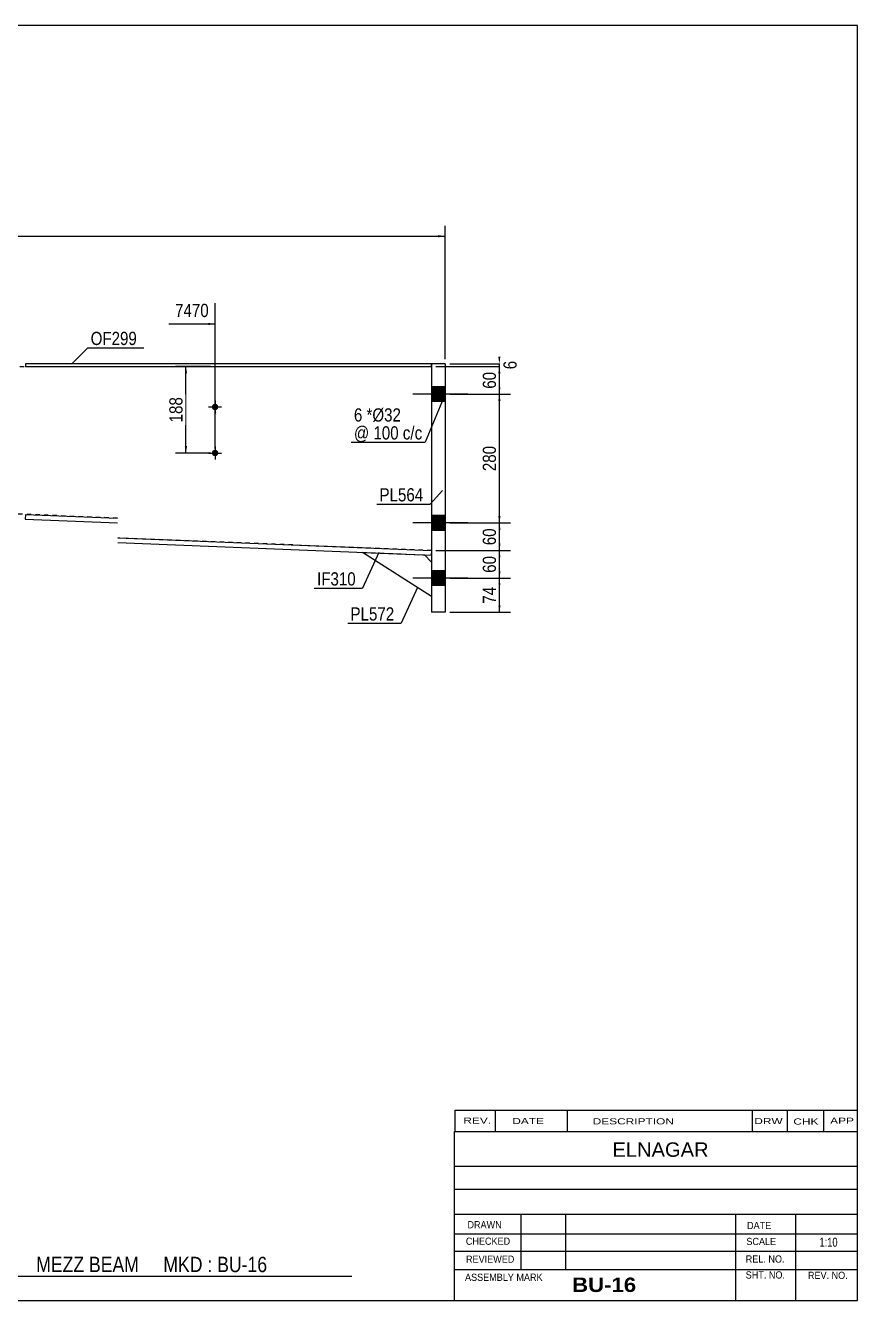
# Model space of a CAD drawing. Header units: millimetres. Extents: x -64 to 338, y -183 to 94.
# Drawn here: x 157.4 to 338.1, y -182.9 to 94.1 of the extents above; entities that cross this region are included whole.
import ezdxf

# ---------------------------------------------------------------- set-up
doc = ezdxf.new("R2010")
doc.units = ezdxf.units.MM
doc.linetypes.add('DXK_LINE_DOT1', pattern=[1.8814, 0.9407, -0.9407])
doc.styles.add('Arial', font='ARIAL.TTF', dxfattribs={"height": 0.2})
doc.styles.add('Arial Bold', font='ARIALBD.TTF', dxfattribs={"height": 0.2})
doc.styles.add('Arial Narrow', font='ARIALN.TTF', dxfattribs={"height": 0.2})

# ---------------------------------------------------------------- blocks, each defined once
blk = doc.blocks.new('Unknown-624483085-1954')
at = {"color": 5, "linetype": 'Continuous'}
for p, q in [((338.15, 94.08), (-61.85, 94.08)), ((-61.85, 94.08), (-61.85, -182.92)), ((338.15, -182.92), (338.15, 94.08)), ((-61.85, -182.92), (338.15, -182.92))]:
    blk.add_line(p, q, dxfattribs=at)
at = {"color": 174, "linetype": 'Continuous', "style": 'Arial'}
blk.add_text('Tekla structures', height=1.9102, rotation=90, dxfattribs=at).set_placement((-62.35, -182.42))
blk = doc.blocks.new('Bolt-624483085-2878 - 1214')
at = {"linetype": 'Continuous'}
for points in [[(245.55, 15.6), (245.55, 12.4), (248.55, 12.4), (248.55, 15.6)], [(245.55, 15.6), (245.55, 12.4), (248.55, 12.4), (248.55, 15.6)], [(245.55, -12.4), (245.55, -15.6), (248.55, -15.6), (248.55, -12.4)], [(245.55, -12.4), (245.55, -15.6), (248.55, -15.6), (248.55, -12.4)], [(245.55, -24.4), (245.55, -27.6), (248.55, -27.6), (248.55, -24.4)], [(245.55, -24.4), (245.55, -27.6), (248.55, -27.6), (248.55, -24.4)]]:
    blk.add_hatch(color=3, dxfattribs=at).paths.add_polyline_path(points)
at = {"color": 3, "linetype": 'Continuous'}
for p, q in [((253.45, 14), (241.55, 14)), ((253.45, 14), (241.55, 14)), ((248.55, 15.6), (245.55, 15.6)), ((248.55, 15.6), (245.55, 15.6)), ((248.55, 12.4), (245.55, 12.4)), ((248.55, 12.4), (245.55, 12.4)), ((248.55, -12.4), (245.55, -12.4)), ((248.55, -12.4), (245.55, -12.4)), ((253.45, -14), (241.55, -14)), ((253.45, -14), (241.55, -14)), ((248.55, -15.6), (245.55, -15.6)), ((248.55, -15.6), (245.55, -15.6)), ((248.55, -24.4), (245.55, -24.4)), ((248.55, -24.4), (245.55, -24.4)), ((253.45, -26), (241.55, -26)), ((253.45, -26), (241.55, -26)), ((248.55, -27.6), (245.55, -27.6)), ((248.55, -27.6), (245.55, -27.6))]:
    blk.add_line(p, q, dxfattribs=at)
blk = doc.blocks.new('Part-624483085-2855 - 1214')
at = {"color": 2, "linetype": 'Continuous'}
for p, q in [((157.35, 20.6), (157.35, 20)), ((177.35, 20.6), (157.35, 20.6)), ((157.35, 20), (177.35, 20)), ((245.55, 20.6), (177.45, 20.6)), ((177.45, 20), (245.55, 20)), ((245.55, 20), (245.55, 20.6))]:
    blk.add_line(p, q, dxfattribs=at)
blk = doc.blocks.new('Part-624483085-2857 - 1214')
at = {"color": 2, "linetype": 'Continuous'}
blk.add_line((111.15, -5), (111.15, 20), dxfattribs=at)
at = {"color": 7, "linetype": 'DXK_LINE_DOT1'}
for p, q in [((111.15, 20), (137.21, 20)), ((137.31, 20), (177.35, 20)), ((177.45, 20), (245.55, 20)), ((245.55, 20), (245.55, -20)), ((137.21, -6.05), (111.15, -5)), ((177.35, -12.94), (137.31, -11.33)), ((245.55, -20), (177.45, -17.25))]:
    blk.add_line(p, q, dxfattribs=at)
blk = doc.blocks.new('Part-624483085-2859 - 1214')
at = {"color": 2, "linetype": 'Continuous'}
for p, q in [((157.35, -12.14), (157.31, -13.14)), ((157.31, -13.14), (177.35, -13.94)), ((157.35, -12.14), (177.35, -12.94)), ((177.45, -17.25), (245.55, -20)), ((177.45, -18.25), (245.51, -21)), ((245.55, -20), (245.51, -21))]:
    blk.add_line(p, q, dxfattribs=at)
blk = doc.blocks.new('Part-624483085-2861 - 1214')
at = {"color": 2, "linetype": 'Continuous'}
for p, q in [((248.55, 20.6), (245.55, 20.6)), ((245.55, 20.6), (245.55, -33.4)), ((248.55, 20.6), (248.55, -33.4)), ((248.55, -33.4), (245.55, -33.4))]:
    blk.add_line(p, q, dxfattribs=at)
blk = doc.blocks.new('Part-624483085-2864 - 1214')
at = {"color": 2, "linetype": 'Continuous'}
for p, q in [((245.55, -30), (230.56, -20.4)), ((244.05, -20.94), (245.55, -22.5))]:
    blk.add_line(p, q, dxfattribs=at)
at = {"color": 7, "linetype": 'DXK_LINE_DOT1'}
for p, q in [((230.56, -20.4), (244.05, -20.94)), ((245.55, -22.5), (245.55, -30))]:
    blk.add_line(p, q, dxfattribs=at)
blk = doc.blocks.new('Bolt-624483085-2877 - 1214')
at = {"linetype": 'Continuous'}
for points in [[(198.55, 11.9), (198.69, 11.89), (198.83, 11.84), (198.96, 11.77), (199.07, 11.67), (199.15, 11.55), (199.21, 11.42), (199.24, 11.27), (199.24, 11.13), (199.21, 10.98), (199.15, 10.85), (199.07, 10.73), (198.96, 10.63), (198.83, 10.56), (198.69, 10.52), (198.55, 10.5), (198.4, 10.52), (198.26, 10.56), (198.14, 10.63), (198.03, 10.73), (197.94, 10.85), (197.88, 10.98), (197.85, 11.13), (197.85, 11.27), (197.88, 11.42), (197.94, 11.55), (198.03, 11.67), (198.14, 11.77), (198.26, 11.84), (198.4, 11.89)], [(198.55, 1.9), (198.69, 1.89), (198.83, 1.84), (198.96, 1.77), (199.07, 1.67), (199.15, 1.55), (199.21, 1.42), (199.24, 1.27), (199.24, 1.13), (199.21, 0.98), (199.15, 0.85), (199.07, 0.73), (198.96, 0.63), (198.83, 0.56), (198.69, 0.52), (198.55, 0.5), (198.4, 0.52), (198.26, 0.56), (198.14, 0.63), (198.03, 0.73), (197.94, 0.85), (197.88, 0.98), (197.85, 1.13), (197.85, 1.27), (197.88, 1.42), (197.94, 1.55), (198.03, 1.67), (198.14, 1.77), (198.26, 1.84), (198.4, 1.89)]]:
    blk.add_hatch(color=3, dxfattribs=at).paths.add_polyline_path(points)
at = {"color": 3, "linetype": 'Continuous'}
for p, q in [((197.15, 11.2), (199.95, 11.2)), ((198.55, 12.6), (198.55, 9.8)), ((197.15, 1.2), (199.95, 1.2)), ((198.55, 2.6), (198.55, -0.2))]:
    blk.add_line(p, q, dxfattribs=at)
blk = doc.blocks.new('StraightDimension-624483085-3448 - 1214')
at = {"linetype": 'Continuous'}
for points in [[(260.08, 18.5), (260.33, 20), (260.58, 18.5)], [(260.58, 15.5), (260.33, 14), (260.08, 15.5)]]:
    blk.add_hatch(color=7, dxfattribs=at).paths.add_polyline_path(points)
at = {"color": 7, "linetype": 'Continuous'}
for p, q in [((246.55, 20), (262.73, 20)), ((260.33, 14), (260.33, 20)), ((249.55, 14), (262.73, 14))]:
    blk.add_line(p, q, dxfattribs=at)
at = {"color": 0}
blk.add_wipeout([(260.18, 19.43), (255.98, 19.43), (255.98, 14.57), (260.18, 14.57)], dxfattribs=at)
at = {"color": 3, "style": 'Arial Narrow'}
blk.add_text('60', height=2.863, rotation=90.0002, dxfattribs=at).set_placement((259.58, 15.17))
blk = doc.blocks.new('StraightDimension-624483085-3589 - 1214')
at = {"linetype": 'Continuous'}
for points in [[(-1.5, 48.05), (-3, 48.3), (-1.5, 48.55)], [(247.05, 48.55), (248.55, 48.3), (247.05, 48.05)]]:
    blk.add_hatch(color=7, dxfattribs=at).paths.add_polyline_path(points)
at = {"color": 7, "linetype": 'Continuous'}
for p, q in [((-3, 21.6), (-3, 50.55)), ((248.55, 21.6), (248.55, 50.55)), ((-3, 48.3), (248.55, 48.3))]:
    blk.add_line(p, q, dxfattribs=at)
at = {"color": 0}
blk.add_wipeout([(127.03, 48.45), (127.03, 52.65), (118.52, 52.65), (118.52, 48.45)], dxfattribs=at)
at = {"color": 3, "style": 'Arial Narrow'}
blk.add_text('8000', height=2.863, dxfattribs=at).set_placement((119.12, 49.05))
blk = doc.blocks.new('StraightDimension-624483085-3452 - 1214')
at = {"linetype": 'Continuous'}
for points in [[(260.08, -27.5), (260.33, -26), (260.58, -27.5)], [(260.58, -31.9), (260.33, -33.4), (260.08, -31.9)]]:
    blk.add_hatch(color=7, dxfattribs=at).paths.add_polyline_path(points)
at = {"color": 7, "linetype": 'Continuous'}
for p, q in [((249.55, -26), (262.73, -26)), ((260.33, -33.4), (260.33, -26)), ((249.55, -33.4), (262.73, -33.4))]:
    blk.add_line(p, q, dxfattribs=at)
at = {"color": 0}
blk.add_wipeout([(260.18, -27.27), (255.98, -27.27), (255.98, -32.13), (260.18, -32.13)], dxfattribs=at)
at = {"color": 3, "style": 'Arial Narrow'}
blk.add_text('74', height=2.863, rotation=90.0002, dxfattribs=at).set_placement((259.58, -31.53))
blk = doc.blocks.new('StraightDimension-624483085-4113 - 1214')
at = {"linetype": 'Continuous'}
blk.add_hatch(color=7, dxfattribs=at).paths.add_polyline_path([(197.05, 29.49), (198.55, 29.24), (197.05, 28.99)])
at = {"color": 7, "linetype": 'Continuous'}
for p, q in [((198.55, 2.2), (198.55, 33.74)), ((188.48, 29.24), (198.55, 29.24))]:
    blk.add_line(p, q, dxfattribs=at)
at = {"color": 0}
blk.add_wipeout([(197.77, 30.14), (197.77, 34.34), (189.26, 34.34), (189.26, 30.14)], dxfattribs=at)
at = {"color": 3, "style": 'Arial Narrow'}
blk.add_text('7470', height=2.863, dxfattribs=at).set_placement((189.86, 30.74))
blk = doc.blocks.new('StraightDimension-624483085-3511 - 1214')
at = {"linetype": 'Continuous'}
for points in [[(191.97, 18.5), (192.22, 20), (192.47, 18.5)], [(192.47, 2.7), (192.22, 1.2), (191.97, 2.7)]]:
    blk.add_hatch(color=7, dxfattribs=at).paths.add_polyline_path(points)
at = {"color": 7, "linetype": 'Continuous'}
for p, q in [((197.55, 20), (189.97, 20)), ((192.22, 1.2), (192.22, 20)), ((197.55, 1.2), (189.97, 1.2))]:
    blk.add_line(p, q, dxfattribs=at)
at = {"color": 0}
blk.add_wipeout([(192.07, 13.94), (187.87, 13.94), (187.87, 7.26), (192.07, 7.26)], dxfattribs=at)
at = {"color": 3, "style": 'Arial Narrow'}
blk.add_text('188', height=2.863, rotation=90.0002, dxfattribs=at).set_placement((191.47, 7.86))
blk = doc.blocks.new('StraightDimension-624483085-3447 - 1214')
at = {"linetype": 'Continuous'}
for points in [[(260.58, 22.1), (260.33, 20.6), (260.08, 22.1)], [(260.08, 18.5), (260.33, 20), (260.58, 18.5)]]:
    blk.add_hatch(color=7, dxfattribs=at).paths.add_polyline_path(points)
at = {"color": 7, "linetype": 'Continuous'}
for p, q in [((246.55, 20), (262.58, 20)), ((249.55, 20.6), (262.58, 20.6)), ((260.33, 20), (260.33, 20.6))]:
    blk.add_line(p, q, dxfattribs=at)
at = {"color": 0}
blk.add_wipeout([(264.68, 21.81), (260.48, 21.81), (260.48, 18.79), (264.68, 18.79)], dxfattribs=at)
at = {"color": 3, "style": 'Arial Narrow'}
blk.add_text('6', height=2.86, rotation=90.0002, dxfattribs=at).set_placement((264.08, 19.39))
blk = doc.blocks.new('StraightDimension-624483085-3449 - 1214')
at = {"linetype": 'Continuous'}
for points in [[(260.08, 12.5), (260.33, 14), (260.58, 12.5)], [(260.58, -12.5), (260.33, -14), (260.08, -12.5)]]:
    blk.add_hatch(color=7, dxfattribs=at).paths.add_polyline_path(points)
at = {"color": 7, "linetype": 'Continuous'}
for p, q in [((249.55, 14), (262.73, 14)), ((260.33, -14), (260.33, 14)), ((249.55, -14), (262.73, -14))]:
    blk.add_line(p, q, dxfattribs=at)
at = {"color": 0}
blk.add_wipeout([(260.18, 3.34), (255.98, 3.34), (255.98, -3.34), (260.18, -3.34)], dxfattribs=at)
at = {"color": 3, "style": 'Arial Narrow'}
blk.add_text('280', height=2.863, rotation=90.0002, dxfattribs=at).set_placement((259.58, -2.74))
blk = doc.blocks.new('StraightDimension-624483085-3450 - 1214')
at = {"linetype": 'Continuous'}
for points in [[(260.08, -15.5), (260.33, -14), (260.58, -15.5)], [(260.58, -18.5), (260.33, -20), (260.08, -18.5)]]:
    blk.add_hatch(color=7, dxfattribs=at).paths.add_polyline_path(points)
at = {"color": 7, "linetype": 'Continuous'}
for p, q in [((249.55, -14), (262.73, -14)), ((260.33, -20), (260.33, -14)), ((246.55, -20), (262.73, -20))]:
    blk.add_line(p, q, dxfattribs=at)
at = {"color": 0}
blk.add_wipeout([(260.18, -14.57), (255.98, -14.57), (255.98, -19.43), (260.18, -19.43)], dxfattribs=at)
at = {"color": 3, "style": 'Arial Narrow'}
blk.add_text('60', height=2.863, rotation=90.0002, dxfattribs=at).set_placement((259.58, -18.83))
blk = doc.blocks.new('StraightDimension-624483085-3451 - 1214')
at = {"linetype": 'Continuous'}
for points in [[(260.08, -21.5), (260.33, -20), (260.58, -21.5)], [(260.58, -24.5), (260.33, -26), (260.08, -24.5)]]:
    blk.add_hatch(color=7, dxfattribs=at).paths.add_polyline_path(points)
at = {"color": 7, "linetype": 'Continuous'}
for p, q in [((246.55, -20), (262.73, -20)), ((260.33, -26), (260.33, -20)), ((249.55, -26), (262.73, -26))]:
    blk.add_line(p, q, dxfattribs=at)
at = {"color": 0}
blk.add_wipeout([(260.18, -20.57), (255.98, -20.57), (255.98, -25.43), (260.18, -25.43)], dxfattribs=at)
at = {"color": 3, "style": 'Arial Narrow'}
blk.add_text('60', height=2.863, rotation=90.0002, dxfattribs=at).set_placement((259.58, -24.83))
blk = doc.blocks.new('CBS_CALLOFF-624483085-4228')
at = {"color": 7, "linetype": 'Continuous'}
blk.add_line((112.03, -177.65), (228.26, -177.67), dxfattribs=at)
at = {"color": 3, "linetype": 'Continuous', "style": 'Arial Narrow'}
blk.add_text('QTY= 2 Nos.      MEZZ BEAM     MKD : BU-16', height=3.3405, dxfattribs=at).set_placement((131.06, -176.76))
blk = doc.blocks.new('CBS_NAME_BLOG-624483085-4229')
at = {"color": 7, "linetype": 'Continuous'}
for p, q in [((250.56, -146.17), (338.08, -146.17)), ((250.56, -182.88), (250.56, -146.17)), ((250.56, -153.71), (338.08, -153.71)), ((250.63, -158.76), (338.15, -158.76)), ((250.56, -164.13), (338.08, -164.13)), ((265.08, -176.24), (265.08, -164.14)), ((274.77, -176.22), (274.77, -164.15)), ((311.68, -182.88), (311.68, -164.15)), ((324.73, -182.88), (324.73, -164.14)), ((250.57, -168.43), (338.15, -168.41)), ((250.56, -172.18), (338.08, -172.18)), ((250.56, -176.22), (338.08, -176.22)), ((250.56, -182.92), (338.15, -182.92))]:
    blk.add_line(p, q, dxfattribs=at)
at = {"color": 3, "linetype": 'Continuous', "style": 'Arial'}
blk.add_text('ELNAGAR', height=3.133, dxfattribs=at).set_placement((284.88, -151.7))
at = {"color": 3, "linetype": 'Continuous'}
for s, height, style, width, p in [('DRAWN', 1.566, 'Arial', 0.9, (253.39, -167.24)), ('DATE', 1.566, 'Arial', 0.9, (314.15, -167.4)), ('CHECKED', 1.566, 'Arial', 0.9, (253.04, -170.82)), ('SCALE', 1.566, 'Arial', 0.9, (314, -170.88)), ('1:10', 1.957, 'Arial Narrow', 0.9, (329.89, -171.24)), ('REVIEWED', 1.566, 'Arial', 0.9, (253.08, -174.73)), ('REL. NO.', 1.566, 'Arial', 0.9, (313.86, -174.69)), ('ASSEMBLY MARK', 1.5663, 'Arial', 0.9, (252.86, -178.66)), ('SHT. NO.', 1.566, 'Arial', 0.9, (313.86, -178.15)), ('REV. NO.', 1.566, 'Arial', 0.9, (327.38, -178.24)), ('BU-16', 3.131, 'Arial Bold', 1.1, (276.14, -181.07))]:
    blk.add_text(s, height=height, dxfattribs=dict(at, style=style, width=width)).set_placement(p)
blk = doc.blocks.new('CBS_REVISION-624483085-4230')
at = {"color": 7, "linetype": 'Continuous'}
for p, q in [((250.64, -141.54), (338.14, -141.54)), ((250.64, -141.54), (250.64, -146.17)), ((259.44, -141.54), (259.44, -146.17)), ((275.03, -141.54), (275.03, -146.11)), ((315.29, -141.54), (315.29, -146.17)), ((322.83, -141.54), (322.83, -146.17)), ((330.78, -141.54), (330.78, -146.17)), ((250.64, -146.17), (338.14, -146.17))]:
    blk.add_line(p, q, dxfattribs=at)
at = {"color": 7, "style": 'Arial Narrow', "width": 1.7}
for s, height, p in [('REV.', 1.326, (252.5, -144.5)), ('DATE', 1.326, (263.13, -144.61)), ('DESCRIPTION', 1.3257, (280.61, -144.66)), ('DRW', 1.326, (315.72, -144.61)), ('CHK', 1.326, (324.21, -144.7)), ('APP', 1.326, (332.21, -144.54))]:
    blk.add_text(s, height=height, dxfattribs=at).set_placement(p)
blk = doc.blocks.new('Mark-624483085-2911 - 1214')
at = {"color": 7, "linetype": 'Continuous'}
blk.add_line((247.94, -6.95), (245.28, -9.91), dxfattribs=at)
at = {"color": 0}
blk.add_wipeout([(243.78, -9.31), (243.78, -6.31), (234.28, -6.31), (234.28, -9.31)], dxfattribs=at)
blk.add_wipeout([(243.78, -9.31), (243.78, -6.31), (234.28, -6.31), (234.28, -9.31)], dxfattribs=at)
at = {"color": 7, "linetype": 'Continuous'}
blk.add_line((233.68, -9.91), (245.28, -9.91), dxfattribs=at)
at = {"color": 3, "style": 'Arial Narrow'}
blk.add_text('PL564', height=2.863, dxfattribs=at).set_placement((234.28, -9.31))
blk = doc.blocks.new('Mark-624483085-2914 - 1214')
at = {"color": 7, "linetype": 'Continuous'}
blk.add_line((242.52, -28.05), (238.98, -35.79), dxfattribs=at)
at = {"color": 0}
blk.add_wipeout([(237.48, -35.19), (237.48, -32.19), (227.98, -32.19), (227.98, -35.19)], dxfattribs=at)
blk.add_wipeout([(237.48, -35.19), (237.48, -32.19), (227.98, -32.19), (227.98, -35.19)], dxfattribs=at)
at = {"color": 7, "linetype": 'Continuous'}
blk.add_line((227.38, -35.79), (238.98, -35.79), dxfattribs=at)
at = {"color": 3, "style": 'Arial Narrow'}
blk.add_text('PL572', height=2.863, dxfattribs=at).set_placement((227.98, -35.19))
blk = doc.blocks.new('Mark-624483085-2934 - 1214')
at = {"color": 0}
blk.add_wipeout([(230.55, 8.04), (230.55, 11.04), (228.72, 11.04), (228.72, 8.04)], dxfattribs=at)
blk.add_wipeout([(230.55, 8.04), (230.55, 11.04), (228.72, 11.04), (228.72, 8.04)], dxfattribs=at)
blk.add_wipeout([(232.73, 8.04), (232.73, 11.04), (231.45, 11.04), (231.45, 8.04)], dxfattribs=at)
blk.add_wipeout([(232.73, 8.04), (232.73, 11.04), (231.45, 11.04), (231.45, 8.04)], dxfattribs=at)
blk.add_wipeout([(238.94, 8.04), (238.94, 11.04), (232.73, 11.04), (232.73, 8.04)], dxfattribs=at)
blk.add_wipeout([(238.94, 8.04), (238.94, 11.04), (232.73, 11.04), (232.73, 8.04)], dxfattribs=at)
at = {"color": 3, "style": 'Arial Narrow'}
blk.add_text('*', height=2.86, dxfattribs=at).set_placement((231.45, 8.04))
at = {"color": 0}
blk.add_wipeout([(243.57, 4.14), (243.57, 7.14), (228.72, 7.14), (228.72, 4.14)], dxfattribs=at)
blk.add_wipeout([(243.57, 4.14), (243.57, 7.14), (228.72, 7.14), (228.72, 4.14)], dxfattribs=at)
at = {"color": 7, "linetype": 'Continuous'}
for p in [(248.55, 14), (228.12, 3.54)]:
    blk.add_line(p, (244.17, 3.54), dxfattribs=at)
at = {"color": 3, "style": 'Arial Narrow'}
for s, height, p in [('6', 2.86, (228.72, 8.04)), ('Ø32', 2.863, (232.73, 8.04)), ('@ 100 c/', 2.863, (228.72, 4.14)), ('c', 2.86, (241.93, 4.14))]:
    blk.add_text(s, height=height, dxfattribs=at).set_placement(p)
blk = doc.blocks.new('Mark-624483085-2899 - 1214')
at = {"color": 0}
blk.add_wipeout([(181.56, 24.66), (181.56, 27.66), (171.51, 27.66), (171.51, 24.66)], dxfattribs=at)
blk.add_wipeout([(181.56, 24.66), (181.56, 27.66), (171.51, 27.66), (171.51, 24.66)], dxfattribs=at)
at = {"color": 7, "linetype": 'Continuous'}
for p, q in [((167.37, 20.53), (170.91, 24.06)), ((170.91, 24.06), (183.06, 24.06))]:
    blk.add_line(p, q, dxfattribs=at)
at = {"color": 3, "style": 'Arial Narrow'}
blk.add_text('OF299', height=2.863, dxfattribs=at).set_placement((171.51, 24.66))
blk = doc.blocks.new('Mark-624483085-2908 - 1214')
at = {"color": 7, "linetype": 'Continuous'}
blk.add_line((234.15, -20.44), (230.61, -28.18), dxfattribs=at)
at = {"color": 0}
blk.add_wipeout([(229.11, -27.58), (229.11, -24.58), (220.71, -24.58), (220.71, -27.58)], dxfattribs=at)
blk.add_wipeout([(229.11, -27.58), (229.11, -24.58), (220.71, -24.58), (220.71, -27.58)], dxfattribs=at)
at = {"color": 7, "linetype": 'Continuous'}
blk.add_line((220.11, -28.18), (230.61, -28.18), dxfattribs=at)
at = {"color": 3, "style": 'Arial Narrow'}
blk.add_text('IF310', height=2.863, dxfattribs=at).set_placement((220.71, -27.58))

msp = doc.modelspace()

# ---------------------------------------------------------------- block references
for name in ['Unknown-624483085-1954', 'Part-624483085-2857 - 1214', 'Part-624483085-2855 - 1214', 'Part-624483085-2861 - 1214', 'Bolt-624483085-2878 - 1214', 'Bolt-624483085-2877 - 1214', 'Part-624483085-2859 - 1214', 'Part-624483085-2864 - 1214', 'CBS_REVISION-624483085-4230', 'CBS_NAME_BLOG-624483085-4229', 'CBS_CALLOFF-624483085-4228']:
    msp.add_blockref(name, (0, 0))

# ---------------------------------------------------------------- next in the draw order: block references
for name in ['StraightDimension-624483085-3589 - 1214', 'StraightDimension-624483085-3448 - 1214', 'Mark-624483085-2911 - 1214', 'StraightDimension-624483085-3452 - 1214', 'Mark-624483085-2914 - 1214']:
    msp.add_blockref(name, (0, 0))

# ---------------------------------------------------------------- next in the draw order: block references
for name in ['StraightDimension-624483085-4113 - 1214', 'Mark-624483085-2899 - 1214', 'StraightDimension-624483085-3447 - 1214', 'StraightDimension-624483085-3449 - 1214', 'Mark-624483085-2908 - 1214']:
    msp.add_blockref(name, (0, 0))

# ---------------------------------------------------------------- next in the draw order: block references
for name in ['StraightDimension-624483085-3511 - 1214', 'Mark-624483085-2934 - 1214', 'StraightDimension-624483085-3450 - 1214']:
    msp.add_blockref(name, (0, 0))

# ---------------------------------------------------------------- next in the draw order: block references
msp.add_blockref('StraightDimension-624483085-3451 - 1214', (0, 0))

doc.saveas('drawing.dxf')
